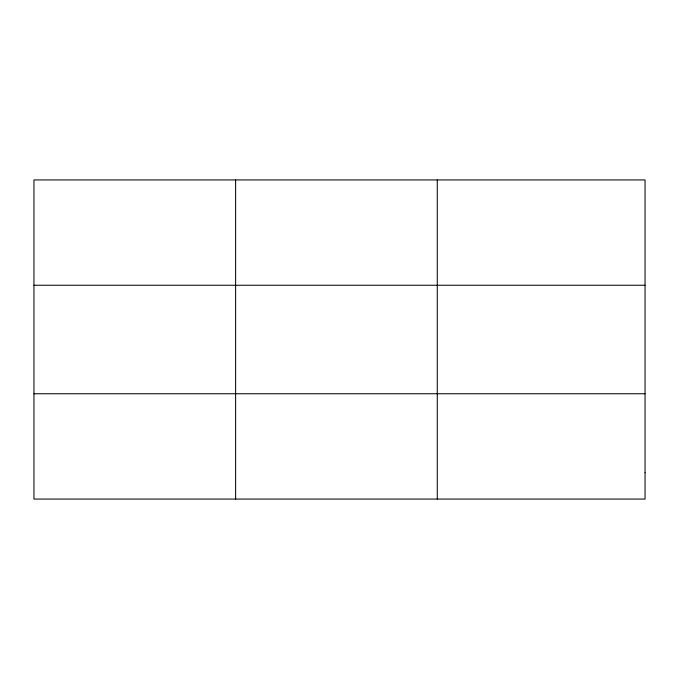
<?xml version="1.0" encoding="UTF-8"?>
<svg xmlns="http://www.w3.org/2000/svg" width="679" height="679" viewBox="0 0 679 679"><rect width="100%" height="100%" fill="white"/><g stroke="black" fill="none" stroke-linecap="round" stroke-linejoin="round"><path stroke-width="1.02" d="M235.613 179.935L235.613 499.065M437.276 179.935L437.276 499.065M33.95 285.248L645.05 285.248M33.95 393.752L645.05 393.752M645.05 472.737L645.05 499.065L33.95 499.065L33.95 179.935L645.05 179.935L645.05 472.737"/></g></svg>
